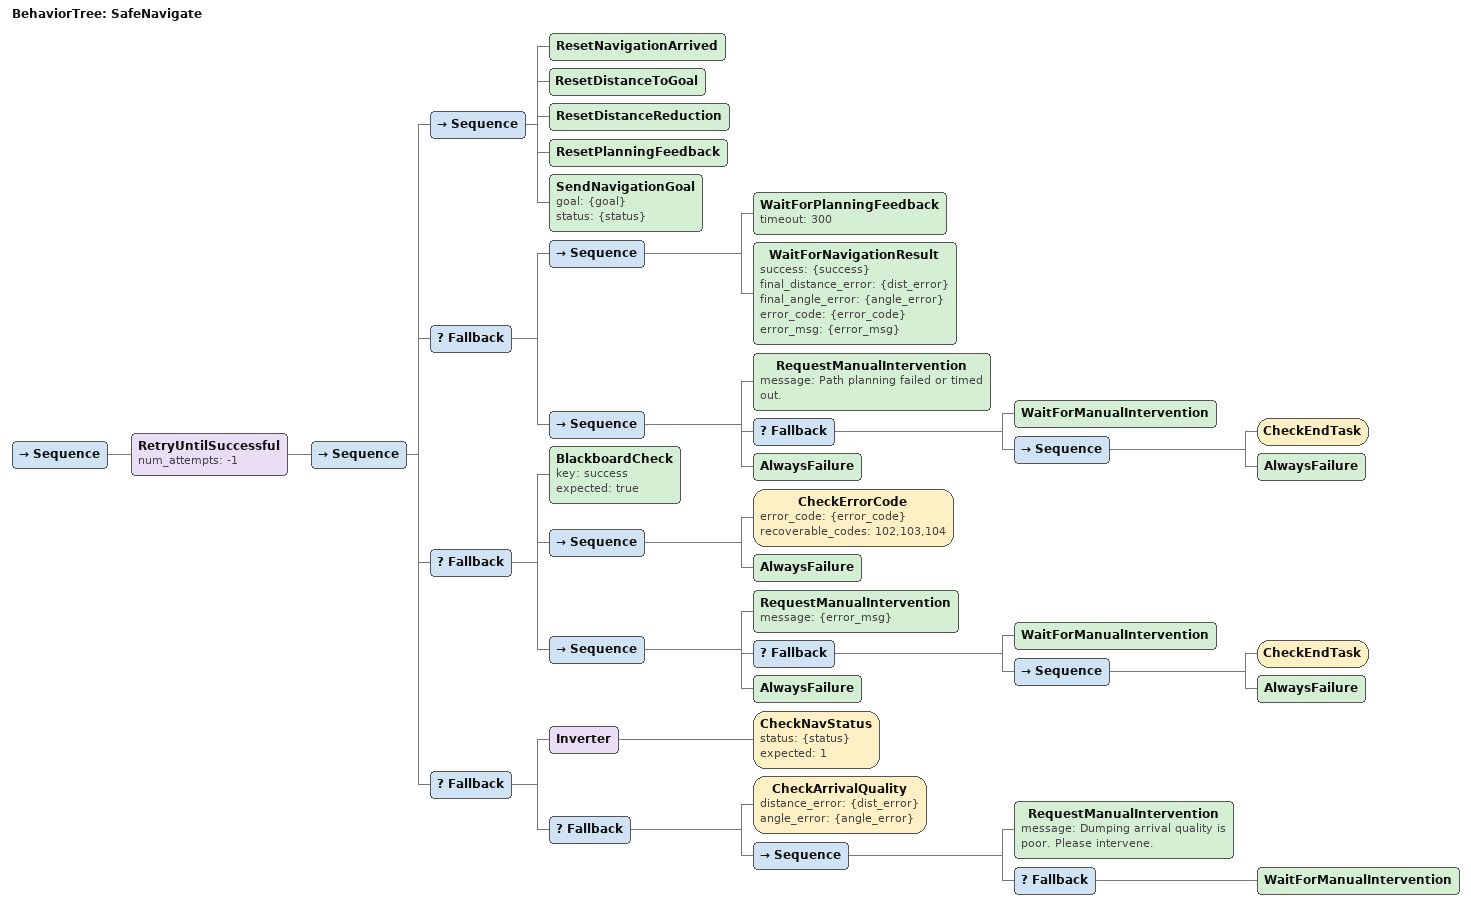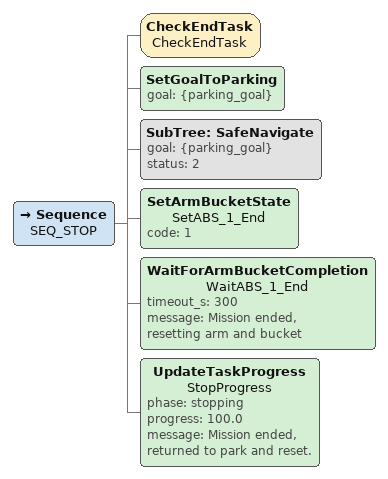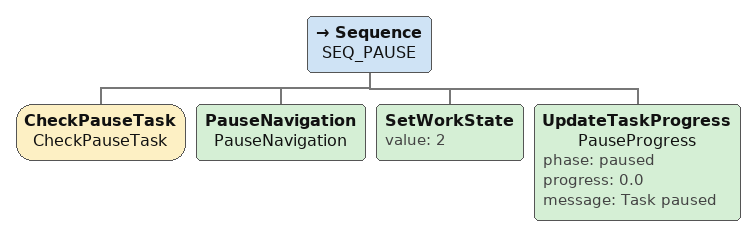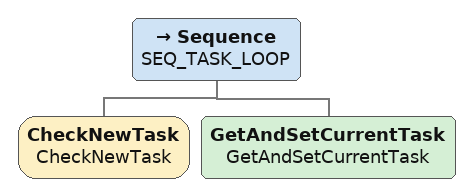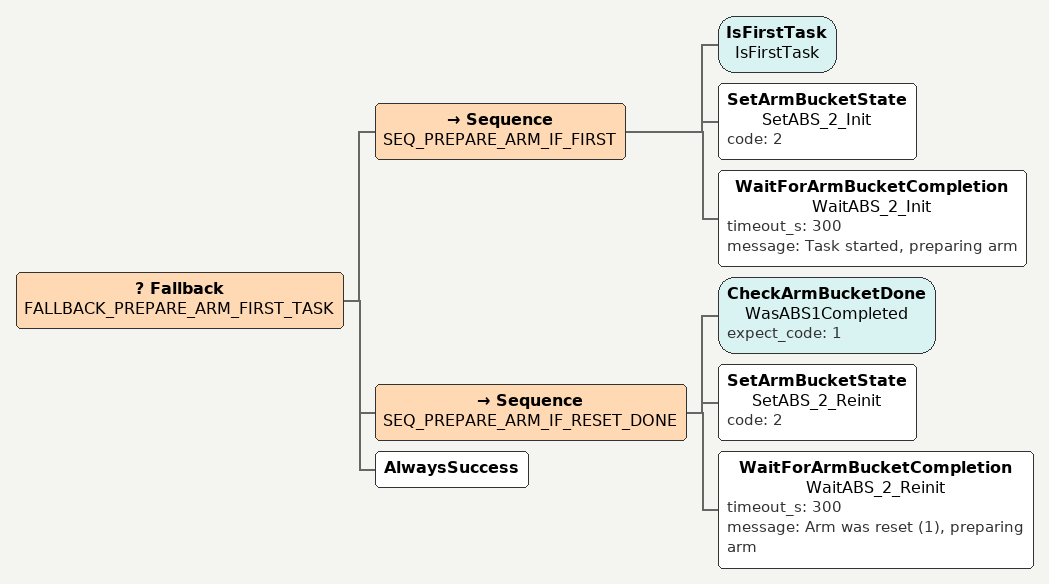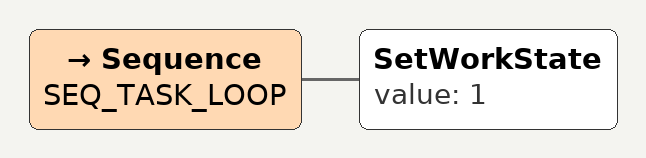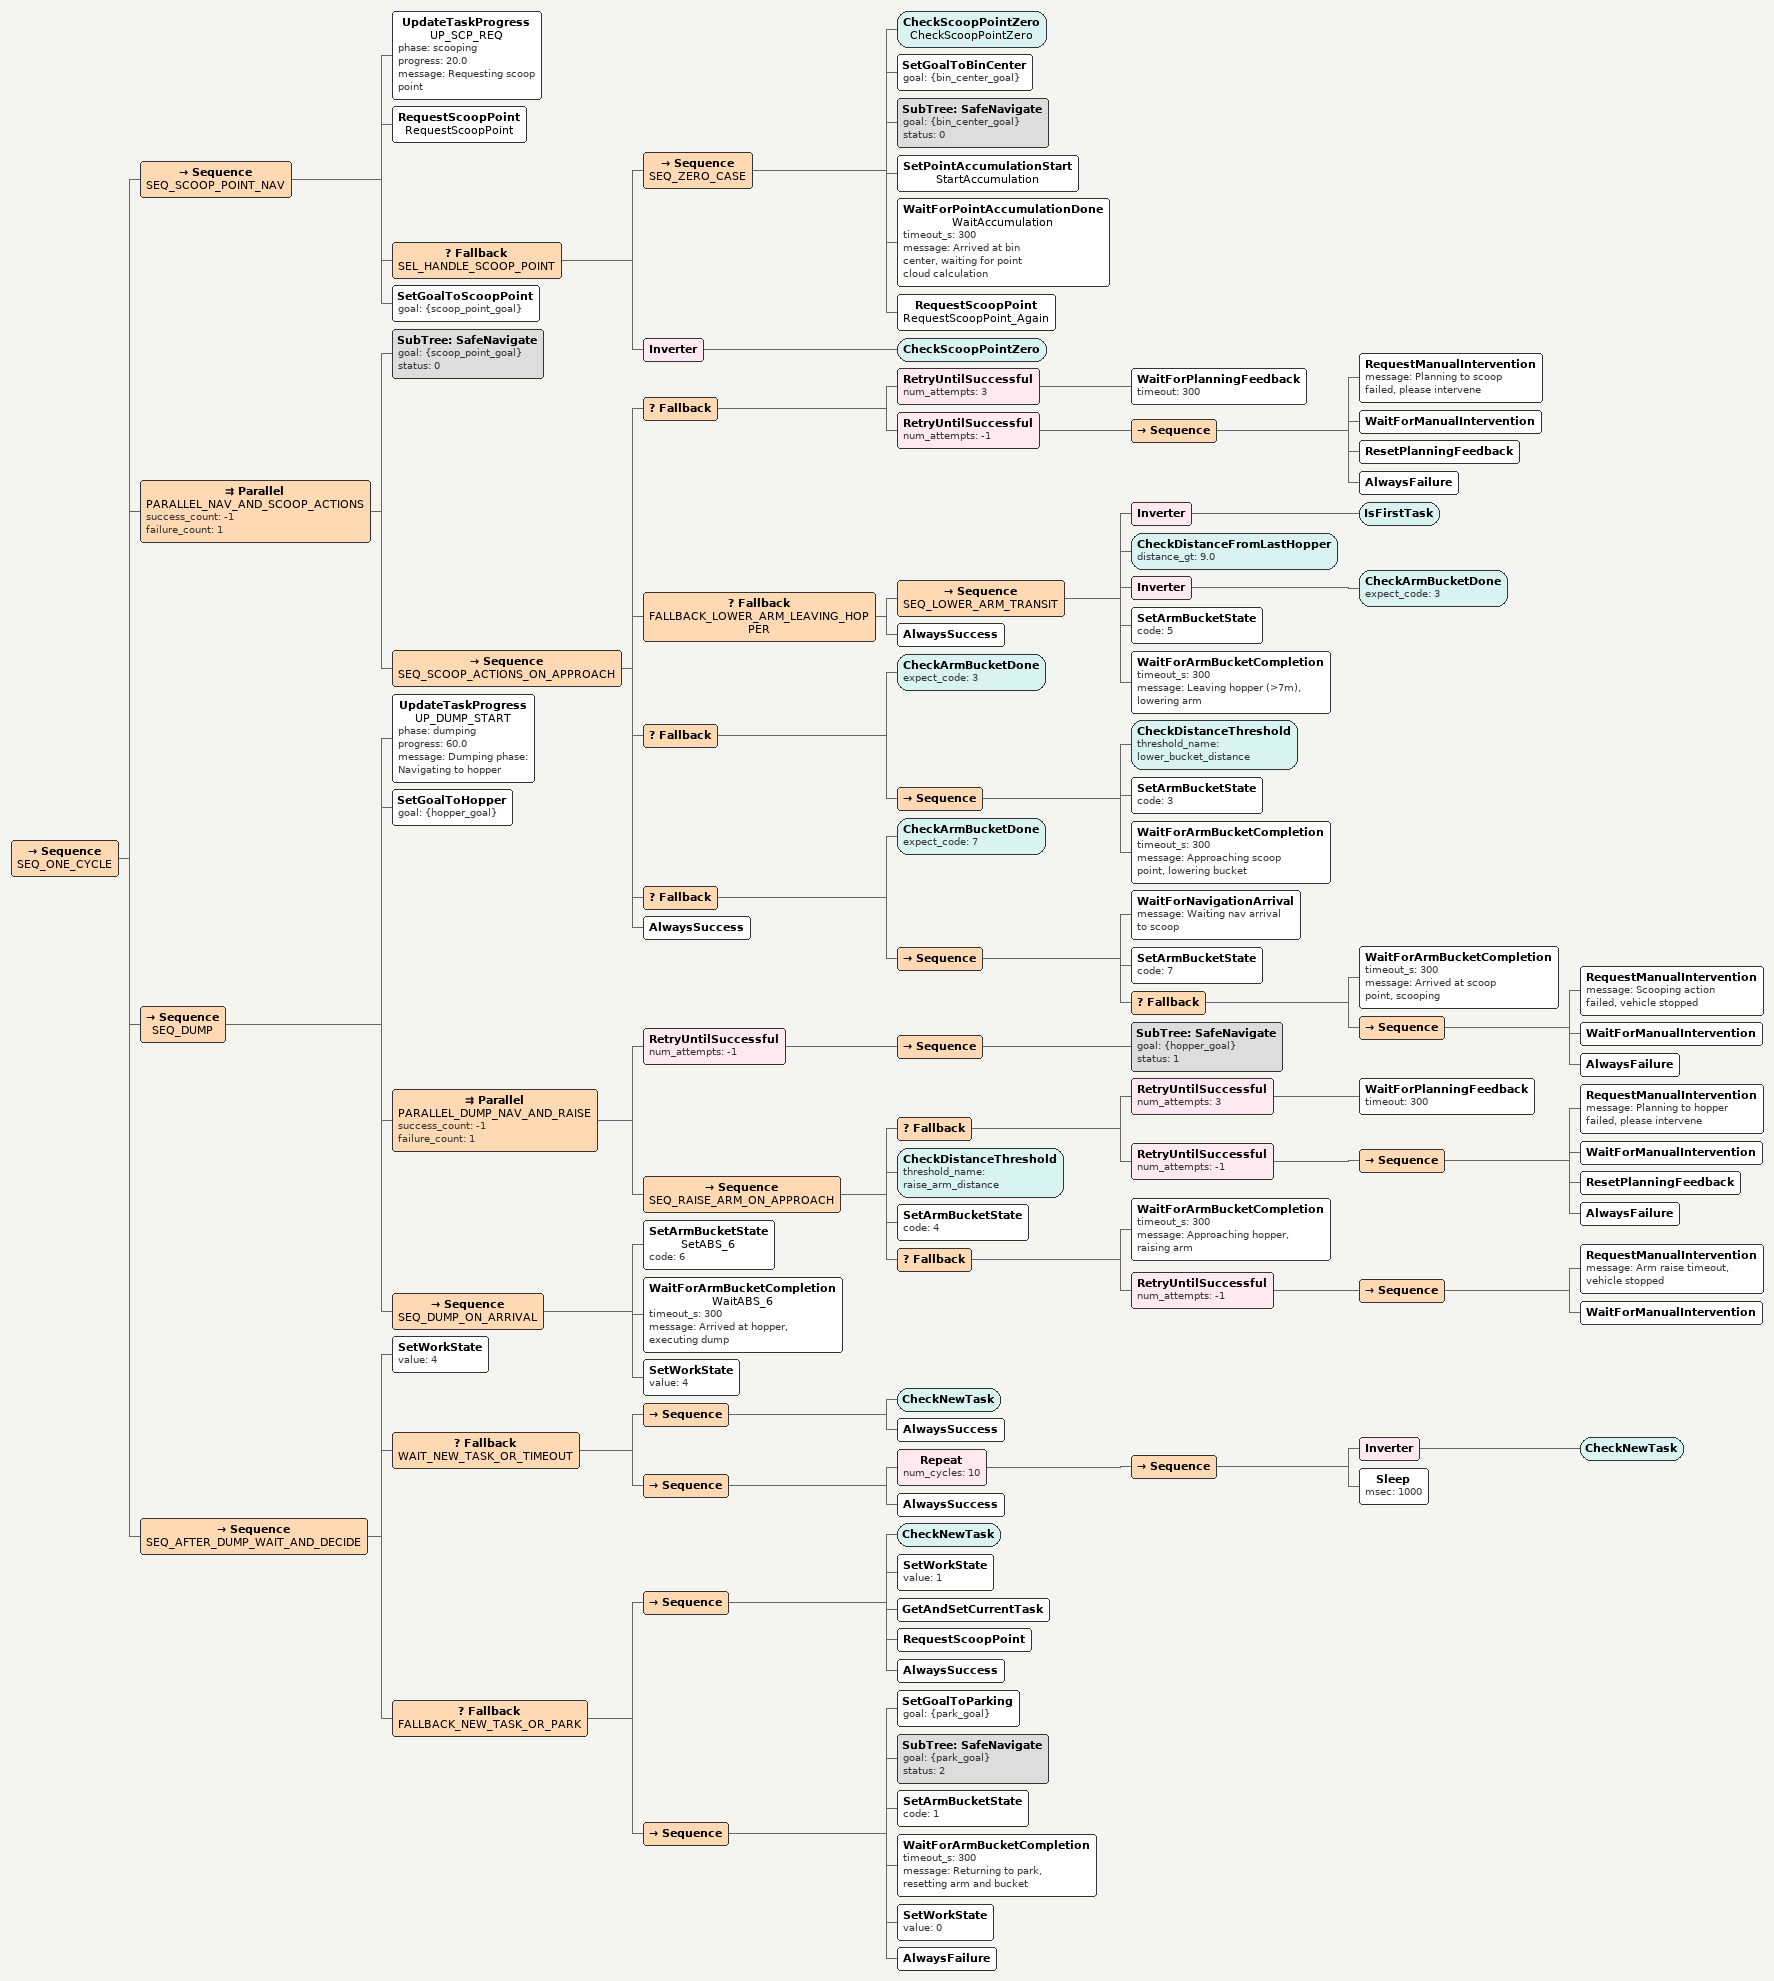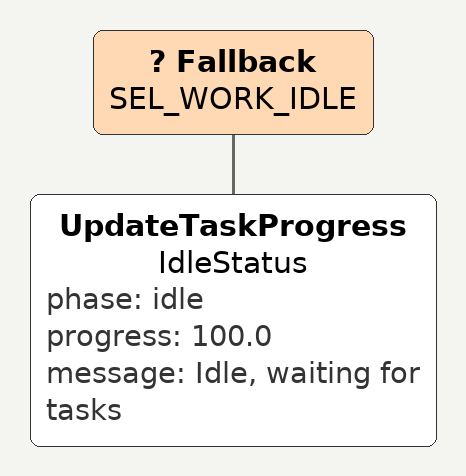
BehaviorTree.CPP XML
<BehaviorTree ID="SafeNavigate">
    <Sequence>
        <RetryUntilSuccessful num_attempts="-1">
            <Sequence>
                <Sequence>
                    <ResetNavigationArrived/>
                    <ResetDistanceToGoal/>
                    <ResetDistanceReduction/>
                    <ResetPlanningFeedback/>
                    <SendNavigationGoal goal="{goal}" status="{status}"/>
                </Sequence>

                <Fallback>
                    <Sequence>
                        <WaitForPlanningFeedback timeout="300"/>
                        <WaitForNavigationResult success="{success}" final_distance_error="{dist_error}" final_angle_error="{angle_error}" error_code="{error_code}" error_msg="{error_msg}"/>
                    </Sequence>
                    <Sequence>
                        <RequestManualIntervention message="Path planning failed or timed out."/>
                        <Fallback>
                        <!-- 人工介入正常路径 -->
                            <WaitForManualIntervention/>
                        <!-- 新业务打断防止陷入无尽循环 -->
                            <Sequence>
                                <CheckEndTask/>
                                <AlwaysFailure/>
                            </Sequence>
                        </Fallback>
                        <AlwaysFailure/>
                    </Sequence>
                </Fallback>

                <Fallback>

                    <!-- 已成功 -->
                    <BlackboardCheck key="success" expected="true"/>

                    <!-- 可恢复错误：继续 retry -->
                    <Sequence>
                        <CheckErrorCode error_code="{error_code}" recoverable_codes="102,103,104"/>
                        <AlwaysFailure/>
                    </Sequence>

                    <!-- 半可恢复：先撤回 park -->

                    <!-- 真不可恢复：人工 -->
                    <Sequence>
                        <RequestManualIntervention message="{error_msg}"/>

                        <Fallback>
                            <WaitForManualIntervention/>
                            <Sequence>
                                <CheckEndTask/>
                                <AlwaysFailure/>
                            </Sequence>
                        </Fallback>

                        <AlwaysFailure/>
                    </Sequence>

                </Fallback>

                <Fallback>
                    <Inverter>
                        <CheckNavStatus status="{status}" expected="1"/>
                    </Inverter>
                    <Fallback>
                        <CheckArrivalQuality distance_error="{dist_error}" angle_error="{angle_error}"/>
                        <Sequence>
                            <RequestManualIntervention message="Dumping arrival quality is poor. Please intervene."/>

                            <Fallback>

                                <!-- 人工确认窗口 -->
                                <WaitForManualIntervention/>

                                <!-- 超时自动撤回 -->

                            </Fallback>
                        </Sequence>

                    </Fallback>
                </Fallback>
            </Sequence>
        </RetryUntilSuccessful>
    </Sequence>
</BehaviorTree>

<Sequence name="SEQ_STOP">
    <CheckEndTask name="CheckEndTask"/>
    <SetGoalToParking goal="{parking_goal}"/>
    <SubTree ID="SafeNavigate" goal="{parking_goal}" status="2"/>

    <SetArmBucketState name="SetABS_1_End" code="1"/>
    <WaitForArmBucketCompletion name="WaitABS_1_End" timeout_s="300" message="Mission ended, resetting arm and bucket"/>

    <UpdateTaskProgress name="StopProgress" phase="stopping" progress="100.0" message="Mission ended, returned to park and reset."/>
</Sequence>

<Sequence name="SEQ_PAUSE">
    <CheckPauseTask name="CheckPauseTask"/>
    <PauseNavigation name="PauseNavigation"/>

    <SetWorkState value="2"/>

    <UpdateTaskProgress name="PauseProgress" phase="paused" progress="0.0" message="Task paused"/>
</Sequence>

<Sequence name="SEQ_TASK_LOOP">
    <CheckNewTask name="CheckNewTask"/>
    <GetAndSetCurrentTask name="GetAndSetCurrentTask"/>
</Sequence>

<Fallback name="FALLBACK_PREPARE_ARM_FIRST_TASK">
    <Sequence name="SEQ_PREPARE_ARM_IF_FIRST">
        <IsFirstTask name="IsFirstTask"/>
        <SetArmBucketState name="SetABS_2_Init" code="2"/>
        <WaitForArmBucketCompletion name="WaitABS_2_Init" timeout_s="300" message="Task started, preparing arm"/>
    </Sequence>
    <Sequence name="SEQ_PREPARE_ARM_IF_RESET_DONE">
        <CheckArmBucketDone name="WasABS1Completed" expect_code="1"/>
        <SetArmBucketState name="SetABS_2_Reinit" code="2"/>
        <WaitForArmBucketCompletion name="WaitABS_2_Reinit" timeout_s="300" message="Arm was reset (1), preparing arm"/>
    </Sequence>
    <AlwaysSuccess/>
</Fallback>

<Sequence name="SEQ_TASK_LOOP">
    <SetWorkState value="1"/>
</Sequence>

<Sequence name="SEQ_ONE_CYCLE">

    <Sequence name="SEQ_SCOOP_POINT_NAV">
        <UpdateTaskProgress name="UP_SCP_REQ" phase="scooping" progress="20.0" message="Requesting scoop point"/>
        <RequestScoopPoint name="RequestScoopPoint"/>

        <Fallback name="SEL_HANDLE_SCOOP_POINT">
            <Sequence name="SEQ_ZERO_CASE">
                <CheckScoopPointZero name="CheckScoopPointZero"/>
                <SetGoalToBinCenter goal="{bin_center_goal}"/>
                <SubTree ID="SafeNavigate" goal="{bin_center_goal}" status="0"/>
                <SetPointAccumulationStart name="StartAccumulation"/>
                <WaitForPointAccumulationDone name="WaitAccumulation" timeout_s="300" message="Arrived at bin center, waiting for point cloud calculation"/>
                <RequestScoopPoint name="RequestScoopPoint_Again"/>
            </Sequence>
            <Inverter><CheckScoopPointZero/></Inverter>
        </Fallback>

        <SetGoalToScoopPoint goal="{scoop_point_goal}"/>
    </Sequence>

    <Parallel name="PARALLEL_NAV_AND_SCOOP_ACTIONS" success_count="-1" failure_count="1">

        <SubTree ID="SafeNavigate" goal="{scoop_point_goal}" status="0"/>

        <Sequence name="SEQ_SCOOP_ACTIONS_ON_APPROACH">
            <Fallback>

                <!-- 正常：规划成功 -->
                <RetryUntilSuccessful num_attempts="3">
                    <WaitForPlanningFeedback timeout="300"/>
                </RetryUntilSuccessful>

                <!-- 规划失败：人工 → 回来重来 -->
                <RetryUntilSuccessful num_attempts="-1">
                    <Sequence>
                        <RequestManualIntervention message="Planning to scoop failed, please intervene"/>
                        <WaitForManualIntervention/>
                        <ResetPlanningFeedback/>
                        <AlwaysFailure/>   <!-- 🔴 关键：触发 SafeNavigate 重发 -->
                    </Sequence>
                </RetryUntilSuccessful>

            </Fallback>

            <Fallback name="FALLBACK_LOWER_ARM_LEAVING_HOPPER">
                <Sequence name="SEQ_LOWER_ARM_TRANSIT">
                    <Inverter>
                        <IsFirstTask/>
                    </Inverter>
                    <CheckDistanceFromLastHopper distance_gt="9.0"/>

                    <Inverter>
                        <CheckArmBucketDone expect_code="3"/>
                    </Inverter>

                    <SetArmBucketState code="5"/>
                    <WaitForArmBucketCompletion timeout_s="300" message="Leaving hopper (>7m), lowering arm"/>
                </Sequence>
                <AlwaysSuccess/>
            </Fallback>

            <Fallback>

                <!-- 已经完成下臂，直接通过 -->
                <CheckArmBucketDone expect_code="3"/>

                <!-- 未完成才执行 -->
                <Sequence>
                    <CheckDistanceThreshold threshold_name="lower_bucket_distance"/>
                    <SetArmBucketState code="3"/>
                    <WaitForArmBucketCompletion timeout_s="300" message="Approaching scoop point, lowering bucket"/>
                </Sequence>

            </Fallback>

            <Fallback>
                <CheckArmBucketDone expect_code="7"/>
                <Sequence>
                    <WaitForNavigationArrival message="Waiting nav arrival to scoop"/>
                    <SetArmBucketState code="7"/>

                    <Fallback>

                        <!-- 正常完成 -->
                        <WaitForArmBucketCompletion timeout_s="300" message="Arrived at scoop point, scooping"/>

                        <!-- 失败：停车 + 人工 -->
                        <Sequence>
                            <!-- 加入ESTOP -->
                            <RequestManualIntervention message="Scooping action failed, vehicle stopped"/>
                            <WaitForManualIntervention/>
                            <AlwaysFailure/>
                        </Sequence>

                    </Fallback>
                </Sequence>

            </Fallback>
            <AlwaysSuccess/>
        </Sequence>

    </Parallel>

    <Sequence name="SEQ_DUMP">
        <UpdateTaskProgress name="UP_DUMP_START" phase="dumping" progress="60.0" message="Dumping phase: Navigating to hopper"/>
        <SetGoalToHopper goal="{hopper_goal}"/>

        <Parallel name="PARALLEL_DUMP_NAV_AND_RAISE" success_count="-1" failure_count="1">

            <!-- ========= A. 导航主线 ========= -->
            <RetryUntilSuccessful num_attempts="-1">
                <Sequence>

                    <!-- 发送导航 -->
                    <SubTree ID="SafeNavigate" goal="{hopper_goal}" status="1"/>

                </Sequence>
            </RetryUntilSuccessful>

            <!-- ========= B. 抬臂控制线 ========= -->
            <Sequence name="SEQ_RAISE_ARM_ON_APPROACH">

                <!-- Step 1: 等规划成功（失败最多 3 次） -->
                <Fallback>

                    <!-- 规划成功 -->
                    <RetryUntilSuccessful num_attempts="3">
                        <WaitForPlanningFeedback timeout="300"/>
                    </RetryUntilSuccessful>

                    <!-- 规划失败 → 人工 → 回来继续 -->
                    <RetryUntilSuccessful num_attempts="-1">
                        <Sequence>
                            <!-- 可以加急停 -->
                            <RequestManualIntervention message="Planning to hopper failed, please intervene"/>
                            <WaitForManualIntervention/>
                            <ResetPlanningFeedback/>
                            <AlwaysFailure/>   <!-- 🔴 关键 -->
                        </Sequence>
                    </RetryUntilSuccessful>

                </Fallback>

                <!-- Step 2: 到距离才允许抬臂 -->
                <CheckDistanceThreshold threshold_name="raise_arm_distance"/>

                <!-- Step 3: 抬臂 -->
                <SetArmBucketState code="4"/>

                <!-- Step 4: 抬臂结果监控（失败就停车 + 人工） -->
                <Fallback>

                    <!-- 正常完成 -->
                    <WaitForArmBucketCompletion timeout_s="300" message="Approaching hopper, raising arm"/>

                    <!-- 抬臂无回令 / 超时 -->
                    <RetryUntilSuccessful num_attempts="-1">
                        <Sequence>
                            <!-- 可以加急停 -->
                            <RequestManualIntervention message="Arm raise timeout, vehicle stopped"/>
                            <WaitForManualIntervention/>
                        </Sequence>
                    </RetryUntilSuccessful>

                </Fallback>

            </Sequence>

        </Parallel>

        <Sequence name="SEQ_DUMP_ON_ARRIVAL">
            <SetArmBucketState name="SetABS_6" code="6"/>
            <WaitForArmBucketCompletion name="WaitABS_6" timeout_s="300" message="Arrived at hopper, executing dump"/>

            <SetWorkState value="4"/>

        </Sequence>

    </Sequence>

    <Sequence name="SEQ_AFTER_DUMP_WAIT_AND_DECIDE">

        <SetWorkState value="4"/>

        <!-- 等待新任务：最多 10 秒 -->
        <Fallback name="WAIT_NEW_TASK_OR_TIMEOUT">

            <!-- ===== 情况 1：新任务随时来，立刻成功 ===== -->
            <Sequence>
                <CheckNewTask/>
                <AlwaysSuccess/>
            </Sequence>

            <!-- ===== 情况 2：10 秒超时，明确失败 ===== -->
            <Sequence>

                <Repeat num_cycles="10">
                    <Sequence>
                        <Inverter>
                            <CheckNewTask/>
                        </Inverter>
                        <Sleep msec="1000"/>
                    </Sequence>
                </Repeat>

                <!-- 🔴 超时后，继续执行后续决策（返回 SUCCESS） -->
                <AlwaysSuccess/>

            </Sequence>

        </Fallback>

        <Fallback name="FALLBACK_NEW_TASK_OR_PARK">

            <!-- ===== 有新任务 ===== -->
            <Sequence>
                <CheckNewTask/>
                <SetWorkState value="1"/>
                <GetAndSetCurrentTask/>
                <RequestScoopPoint/>
                <AlwaysSuccess/>
            </Sequence>

            <!-- ===== 没新任务 → park（一定能进） ===== -->
            <Sequence>
                <SetGoalToParking goal="{park_goal}"/>
                <SubTree ID="SafeNavigate" goal="{park_goal}" status="2"/>

                <SetArmBucketState code="1"/>
                <WaitForArmBucketCompletion timeout_s="300" message="Returning to park, resetting arm and bucket"/>
                <SetWorkState value="0"/>
                <AlwaysFailure/>
            </Sequence>

        </Fallback>

    </Sequence>

</Sequence>

<Fallback name="SEL_WORK_IDLE">

    <UpdateTaskProgress name="IdleStatus" phase="idle" progress="100.0" message="Idle, waiting for tasks"/>
</Fallback>
